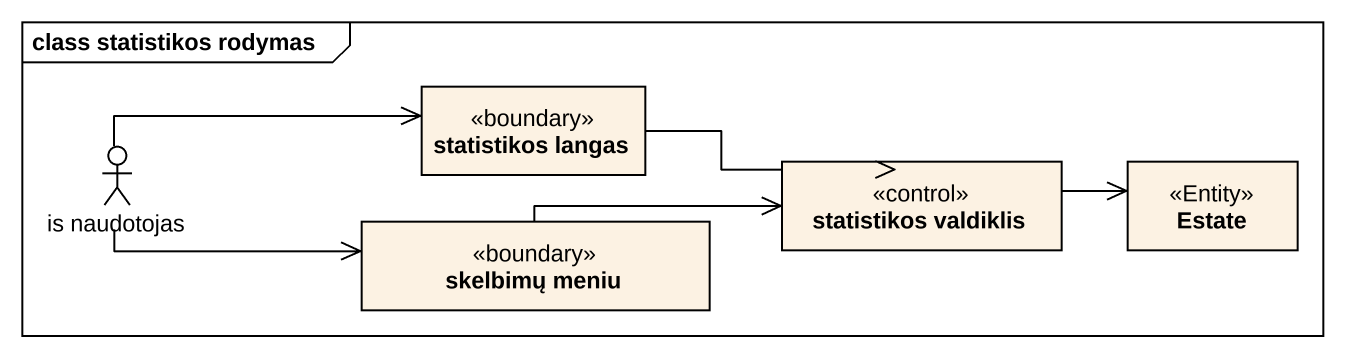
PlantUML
@startuml
mainframe class statistikos rodymas
allowmixing
hide circle
hide empty members
class "statistikos langas" as statistikos_langas <<boundary>>
actor "is naudotojas" as is_naudotojas
class "skelbimų meniu" as skelbimų_meniu <<boundary>>
class "statistikos valdiklis" as statistikos_valdiklis <<control>>
class Estate <<Entity>>
statistikos_langas -right-> statistikos_valdiklis
is_naudotojas -right-> statistikos_langas
is_naudotojas -right-> skelbimų_meniu
skelbimų_meniu -right-> statistikos_valdiklis
statistikos_valdiklis -right-> Estate
@enduml
